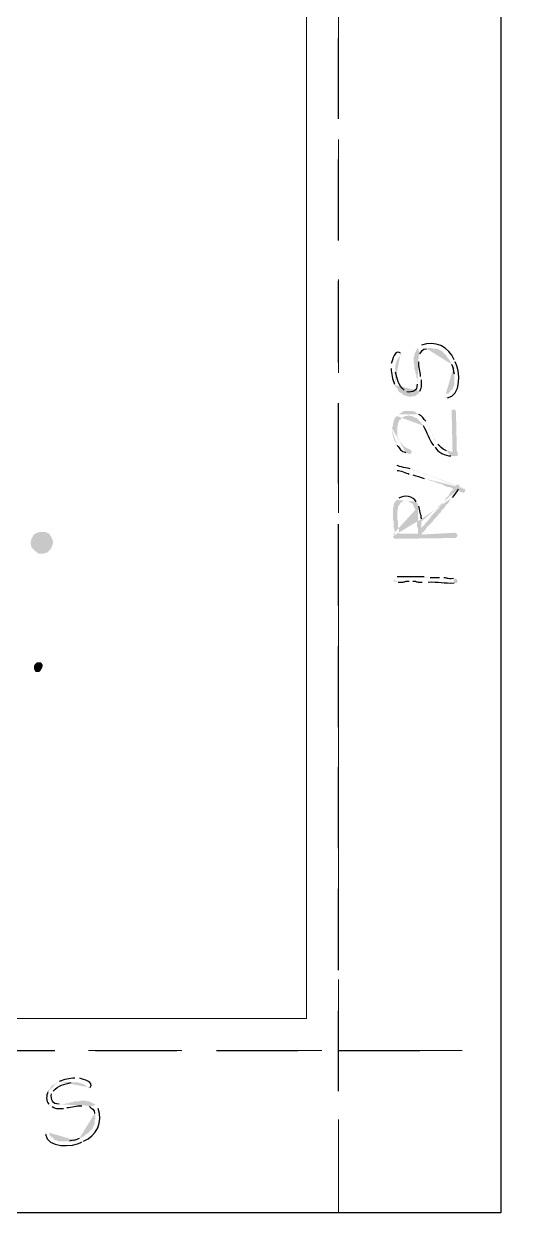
# Model space of a CAD drawing. Header units: inches. Extents: x -167 to 6071, y -6287 to -2731.
# Drawn here: x 157.5 to 188.2, y -6049.8 to -5975.2 of the extents above; entities that cross this region are included whole.
import ezdxf

# ---------------------------------------------------------------- set-up
doc = ezdxf.new("R2010")
doc.units = ezdxf.units.IN
doc.header["$LTSCALE"] = 96
doc.header["$MEASUREMENT"] = 0
doc.linetypes.add('Dash', pattern=[0.225, 0.15, -0.075])
doc.layers.add('Furniture', color=7, linetype='Continuous', lineweight=5, true_color=0x994d00)
doc.layers.add('PDF_Geometry', color=7, linetype='Continuous', true_color=0x4a4a4a)
doc.layers.add('PDF_Solid Fills', color=7, linetype='Continuous')

msp = doc.modelspace()

# ---------------------------------------------------------------- hatches: boundary and pattern name
at = {"layer": 'PDF_Solid Fills', "transparency": 33554559}
h = msp.add_hatch(color=256, dxfattribs=at)
h.paths.add_polyline_path([(181.823, -5995.189), (181.823, -5995.935), (181.877, -5995.829), (181.877, -5995.669), (181.93, -5995.562)], flags=0)
h.paths.add_polyline_path([(182.357, -5995.242), (182.463, -5995.189), (182.677, -5995.189), (182.783, -5995.242), (182.997, -5995.242), (183.317, -5995.402), (183.583, -5995.669), (183.637, -5995.775), (183.743, -5995.882), (183.85, -5996.095), (183.903, -5996.202)], flags=0)
h.paths.add_polyline_path([(184.063, -5996.789), (184.063, -5997.162), (184.063, -5995.935)], flags=0)
h.paths.add_polyline_path([(182.037, -5995.029), (181.93, -5995.135)], flags=0)
h = msp.add_hatch(color=256, dxfattribs=at)
h.paths.add_polyline_path([(180.17, -5996.415), (180.17, -5996.469)], flags=0)
h.paths.add_polyline_path([(180.383, -5997.429), (180.383, -5997.482), (180.437, -5996.415), (180.437, -5996.255), (180.49, -5996.149), (180.49, -5996.042), (180.597, -5995.829), (180.703, -5995.722), (180.703, -5995.669), (180.757, -5995.669), (180.81, -5995.562), (180.757, -5995.509)], flags=0)
h.paths.add_polyline_path([(180.17, -5996.149), (180.17, -5996.309)], flags=0)
h = msp.add_hatch(color=256, dxfattribs=at)
h.paths.add_polyline_path([(180.383, -5997.482), (180.437, -5997.589), (180.543, -5997.695), (180.65, -5997.909), (180.863, -5998.015), (180.917, -5998.122), (181.023, -5998.122), (181.13, -5998.175), (181.237, -5998.175), (181.343, -5998.229), (181.45, -5998.175), (181.61, -5998.175), (181.717, -5998.122), (181.77, -5998.069), (181.877, -5998.015), (181.877, -5997.962), (181.93, -5997.855)], flags=0)
h.paths.add_polyline_path([(182.037, -5997.162), (182.037, -5997.055), (181.983, -5996.949)], flags=0)
h.paths.add_polyline_path([(181.877, -5996.042), (181.823, -5995.935), (181.823, -5995.189), (181.77, -5995.242), (181.77, -5997.429)], flags=0)
h.paths.add_polyline_path([(181.13, -5997.909), (181.023, -5997.855), (180.97, -5997.802)], flags=0)
h.paths.add_polyline_path([(180.437, -5996.682), (180.437, -5996.415)], flags=0)
for points in [[(181.557, -5995.935), (181.557, -5996.095), (181.61, -5996.255), (181.61, -5996.522), (181.663, -5996.629), (181.663, -5996.735), (181.717, -5996.842), (181.717, -5997.002), (181.77, -5997.109), (181.77, -5997.429), (181.77, -5995.242), (181.61, -5995.562), (181.61, -5995.669), (181.557, -5995.775)], [(183.903, -5999.135), (183.957, -6001.589), (183.957, -6001.855), (184.277, -6001.855), (184.277, -6001.642), (184.223, -6001.589), (184.17, -5999.189), (184.17, -5999.135), (184.117, -5999.029), (184.063, -5998.975), (183.957, -5999.029), (183.903, -5999.029)], [(180.277, -6005.375), (180.277, -6005.802), (180.33, -6005.909), (180.33, -6006.282), (180.383, -6006.442), (180.383, -6006.709), (180.437, -6004.682), (180.383, -6004.735), (180.33, -6004.842), (180.33, -6004.949), (180.277, -6005.109), (180.277, -6005.215)], [(159.317, -6007.189), (159.263, -6007.402), (159.157, -6007.615), (158.943, -6007.829), (158.73, -6007.882), (158.41, -6007.882), (158.197, -6007.722), (157.983, -6007.509), (157.93, -6007.295), (157.93, -6007.189), (157.983, -6006.975), (158.09, -6006.762), (158.143, -6006.709), (158.303, -6006.602), (158.517, -6006.549), (158.837, -6006.549), (159.05, -6006.655), (159.103, -6006.709), (159.21, -6006.869), (159.317, -6007.135)], [(158.357, -6015.189), (158.25, -6015.189), (158.197, -6015.135), (158.143, -6015.029), (158.143, -6014.815), (158.197, -6014.709), (158.303, -6014.602), (158.57, -6014.602), (158.623, -6014.655), (158.677, -6014.762), (158.677, -6014.815), (158.623, -6014.975), (158.57, -6015.029), (158.57, -6015.082), (158.463, -6015.189)], [(161.183, -6041.642), (161.023, -6041.642), (160.863, -6041.695), (160.597, -6041.695), (160.49, -6041.749), (160.383, -6041.749), (160.277, -6041.802), (160.117, -6041.802), (160.01, -6041.855), (159.69, -6041.855), (161.877, -6041.855), (161.663, -6041.749), (161.557, -6041.695), (161.45, -6041.695), (161.343, -6041.642)]]:
    msp.add_hatch(color=256, dxfattribs=at).paths.add_polyline_path(points)
h = msp.add_hatch(color=256, dxfattribs=at)
h.paths.add_polyline_path([(183.477, -5998.175), (183.53, -5998.282), (183.637, -5998.282)], flags=0)
h.paths.add_polyline_path([(184.117, -5996.042), (184.063, -5995.935), (184.063, -5997.482), (184.01, -5997.589), (184.01, -5997.642), (183.957, -5997.749), (183.85, -5997.802), (183.797, -5997.909), (183.69, -5998.015), (183.583, -5998.015), (183.53, -5998.069)], flags=0)
h = msp.add_hatch(color=256, dxfattribs=at)
h.paths.add_polyline_path([(180.223, -6000.255, 0.133918), (180.543, -6001.215)], flags=0)
h.paths.add_polyline_path([(181.077, -6001.642), (181.183, -6001.695), (181.29, -6001.749), (181.397, -6001.695), (181.45, -6001.589), (181.397, -6001.535), (181.29, -6001.429), (181.237, -6001.429), (181.13, -6001.375), (181.077, -6001.322), (181.023, -6001.322), (180.863, -6001.162), (180.81, -6001.055), (180.703, -6001.002), (180.65, -6000.895), (180.65, -6000.842), (180.543, -6000.629), (180.543, -5999.402), (180.437, -5999.455), (180.33, -5999.669), (180.33, -5999.775), (180.277, -5999.882), (180.277, -5999.989), (180.223, -6000.149)], flags=0)
h = msp.add_hatch(color=256, dxfattribs=at)
h.paths.add_polyline_path([(180.543, -5999.402), (180.543, -6000.255), (180.543, -6000.042), (180.597, -5999.935), (180.597, -5999.829), (180.703, -5999.615), (180.757, -5999.615), (180.81, -5999.509), (181.023, -5999.402), (181.13, -5999.402), (181.237, -5999.349), (181.343, -5999.402), (181.45, -5999.402), (181.663, -5999.509), (181.717, -5999.509), (181.983, -5999.775), (182.037, -5999.882), (182.09, -5999.882), (182.143, -5999.989)], flags=0)
h.paths.add_polyline_path([(182.783, -6001.215), (182.783, -6001.269), (182.89, -6001.322)], flags=0)
h.paths.add_polyline_path([(183.85, -6001.855), (183.957, -6001.855), (183.957, -6001.589), (183.85, -6001.589), (183.69, -6001.535), (183.583, -6001.535)], flags=0)
h.paths.add_polyline_path([(183.05, -6001.162), (182.997, -6001.055), (182.943, -6000.949), (182.837, -6000.842), (182.837, -6000.735), (182.73, -6000.522), (182.677, -6000.469), (182.623, -6000.309), (182.57, -6000.202), (182.463, -6000.042), (182.303, -5999.722)], flags=0)
h.paths.add_polyline_path([(181.877, -5999.295), (181.77, -5999.242), (181.717, -5999.189), (181.61, -5999.135), (181.503, -5999.082), (181.023, -5999.082), (180.863, -5999.135), (180.81, -5999.189), (180.597, -5999.295)], flags=0)
h = msp.add_hatch(color=256, dxfattribs=at)
h.paths.add_polyline_path([(180.277, -6002.602), (180.33, -6002.655), (180.543, -6002.762)], flags=0)
h.paths.add_polyline_path([(181.29, -6002.975), (181.397, -6002.975), (181.503, -6003.029)], flags=0)
h.paths.add_polyline_path([(182.197, -6003.242), (182.303, -6003.242), (182.623, -6003.402), (182.73, -6003.402), (182.837, -6003.455), (182.997, -6003.509), (183.103, -6003.562), (183.21, -6003.562), (183.637, -6003.775), (183.743, -6003.775), (183.903, -6003.829), (184.063, -6003.935), (184.383, -6004.042), (184.49, -6004.095), (184.597, -6004.095), (184.597, -6004.149), (184.703, -6004.095), (184.757, -6003.989), (184.703, -6003.935), (184.703, -6003.882), (184.597, -6003.882), (184.543, -6003.829)], flags=0)
h.paths.add_polyline_path([(184.543, -6003.829, 0.021366), (182.57, -6003.082)], flags=0)
h.paths.add_polyline_path([(182.57, -6003.082), (182.463, -6003.029), (182.303, -6002.975), (182.197, -6002.975), (182.09, -6002.922), (181.983, -6002.869), (181.877, -6002.869), (181.77, -6002.815), (181.663, -6002.762), (181.557, -6002.762), (181.343, -6002.655)], flags=0)
h.paths.add_polyline_path([(180.543, -6002.442), (180.437, -6002.442), (180.33, -6002.495)], flags=0)
h = msp.add_hatch(color=256, dxfattribs=at)
h.paths.add_polyline_path([(182.037, -6005.749), (182.037, -6006.709), (182.09, -6006.602), (182.303, -6006.389), (182.357, -6006.282), (182.463, -6006.175), (182.57, -6006.069), (182.73, -6005.909), (182.783, -6005.802), (182.89, -6005.695), (182.943, -6005.642), (183.05, -6005.535), (183.103, -6005.429), (183.21, -6005.375), (183.317, -6005.162), (183.423, -6005.109), (183.477, -6005.002), (183.53, -6004.949), (183.583, -6004.842), (183.69, -6004.789), (183.797, -6004.575), (183.957, -6004.415)], flags=0)
h.paths.add_polyline_path([(184.33, -6003.882), (184.383, -6003.829), (184.383, -6003.669), (184.277, -6003.615), (184.17, -6003.669), (184.117, -6003.775), (184.01, -6003.882), (183.957, -6003.989), (183.85, -6004.095), (183.797, -6004.149), (183.69, -6004.362), (183.583, -6004.415), (183.477, -6004.629), (183.37, -6004.735), (183.317, -6004.842), (183.21, -6004.895), (183.103, -6005.109), (182.997, -6005.162), (182.943, -6005.269), (182.623, -6005.589), (182.57, -6005.695), (182.463, -6005.802), (182.41, -6005.909), (182.303, -6005.962), (182.25, -6006.069), (182.037, -6006.282), (182.037, -6005.909)], flags=0)
h = msp.add_hatch(color=256, dxfattribs=at)
h.paths.add_polyline_path([(180.277, -6006.815), (180.33, -6006.922), (180.437, -6006.975), (184.063, -6006.922), (184.117, -6006.922), (184.223, -6006.869), (184.277, -6006.762), (184.223, -6006.655), (184.117, -6006.602), (184.063, -6006.602), (182.037, -6006.709), (182.037, -6005.749)], flags=0)
h.paths.add_polyline_path([(181.877, -6004.949), (181.823, -6004.895), (181.823, -6006.655), (180.65, -6006.655), (180.65, -6006.389), (180.597, -6006.229), (180.597, -6005.855), (180.543, -6005.749), (180.543, -6005.375), (180.49, -6004.575), (180.437, -6004.682), (180.383, -6006.709), (180.277, -6006.709)], flags=0)
h = msp.add_hatch(color=256, dxfattribs=at)
h.paths.add_polyline_path([(180.49, -6004.575), (180.543, -6005.375), (180.543, -6005.269), (180.597, -6005.109), (180.597, -6005.002), (180.65, -6004.895), (180.703, -6004.842), (180.757, -6004.735), (180.97, -6004.629), (181.183, -6004.629), (181.29, -6004.682), (181.343, -6004.735), (181.45, -6004.789), (181.503, -6004.842), (181.557, -6004.949), (181.61, -6005.109), (181.663, -6005.109), (181.663, -6005.269), (181.717, -6005.375), (181.717, -6005.589), (181.77, -6005.695), (181.77, -6006.229), (181.823, -6006.335), (181.823, -6006.655), (181.823, -6004.789), (181.77, -6004.789), (181.717, -6004.682)], flags=0)
h.paths.add_polyline_path([(180.65, -6004.469), (180.543, -6004.522)], flags=0)
h = msp.add_hatch(color=256, dxfattribs=at)
h.paths.add_polyline_path([(180.277, -6009.482), (180.33, -6009.589), (180.49, -6009.642), (180.597, -6009.642)], flags=0)
h.paths.add_polyline_path([(181.29, -6009.589), (181.503, -6009.589)], flags=0)
h.paths.add_polyline_path([(182.09, -6009.642), (182.463, -6009.642)], flags=0)
h.paths.add_polyline_path([(184.063, -6009.695), (184.223, -6009.695), (184.277, -6009.589), (184.223, -6009.482), (184.17, -6009.429), (184.01, -6009.429)], flags=0)
h.paths.add_polyline_path([(183.423, -6009.375), (183.157, -6009.375)], flags=0)
h.paths.add_polyline_path([(182.57, -6009.375), (182.303, -6009.375), (182.197, -6009.322)], flags=0)
h.paths.add_polyline_path([(180.543, -6009.322), (180.437, -6009.322), (180.33, -6009.375)], flags=0)
h = msp.add_hatch(color=256, dxfattribs=at)
h.paths.add_polyline_path([(159.637, -6040.469), (159.53, -6040.522), (159.423, -6040.629), (159.21, -6040.735), (159.103, -6040.949), (158.997, -6041.002), (158.997, -6041.109)], flags=0)
h.paths.add_polyline_path([(159.05, -6041.855), (159.103, -6041.962), (159.157, -6041.962), (159.263, -6042.015)], flags=0)
h.paths.add_polyline_path([(159.957, -6042.122), (160.063, -6042.122), (160.17, -6042.069)], flags=0)
h.paths.add_polyline_path([(161.077, -6041.962), (161.183, -6041.909), (161.93, -6041.909), (161.877, -6041.855), (159.69, -6041.855)], flags=0)
h.paths.add_polyline_path([(159.21, -6041.215), (159.263, -6041.109), (159.317, -6041.055)], flags=0)
h.paths.add_polyline_path([(160.437, -6040.522), (160.703, -6040.522)], flags=0)
h = msp.add_hatch(color=256, dxfattribs=at)
h.paths.add_polyline_path([(160.703, -6040.255), (160.65, -6040.255)], flags=0)
h.paths.add_polyline_path([(159.69, -6040.469), (159.637, -6040.469), (160.703, -6040.522), (160.863, -6040.522), (160.97, -6040.575), (161.077, -6040.575), (161.29, -6040.682), (161.397, -6040.789), (161.45, -6040.789), (161.45, -6040.842), (161.557, -6040.895), (161.61, -6040.842)], flags=0)
h.paths.add_polyline_path([(160.97, -6040.255), (160.81, -6040.255)], flags=0)
h = msp.add_hatch(color=256, dxfattribs=at)
h.paths.add_polyline_path([(161.93, -6041.909), (161.183, -6041.909), (161.29, -6041.962), (161.45, -6041.962), (161.557, -6042.015)], flags=0)
h.paths.add_polyline_path([(161.877, -6042.442), (161.93, -6042.549), (161.93, -6042.762), (161.877, -6042.869), (161.877, -6043.082), (161.717, -6043.402), (161.45, -6043.669), (161.343, -6043.722), (161.29, -6043.775), (161.237, -6043.829), (160.917, -6043.989)], flags=0)
h.paths.add_polyline_path([(160.33, -6044.149), (159.957, -6044.149), (161.183, -6044.149)], flags=0)
h.paths.add_polyline_path([(162.09, -6042.122), (161.983, -6042.015)], flags=0)
h = msp.add_hatch(color=256, dxfattribs=at)
h.paths.add_polyline_path([(158.943, -6043.562), (158.837, -6043.615), (158.837, -6043.722)], flags=0)
h.paths.add_polyline_path([(161.077, -6044.202), (161.183, -6044.149), (159.637, -6044.149), (159.53, -6044.095), (159.477, -6044.095), (159.37, -6044.042), (159.317, -6043.935), (159.21, -6043.882), (159.103, -6043.775), (159.103, -6043.669), (159.05, -6043.615)], flags=0)

# ---------------------------------------------------------------- linework, layer by layer
at = {"layer": 'Furniture', "linetype": 'Dash', "ltscale": 0.4, "transparency": 33554687}
for points in [[(176.917, -6048.575), (176.917, -5961.109)], [(126.943, -6038.549), (186.943, -6038.549)]]:
    msp.add_lwpolyline(points, dxfattribs=at)
at = {"layer": 'Furniture'}
msp.add_lwpolyline([(126.943, -6036.575), (174.943, -6036.575), (174.943, -5973.109), (126.943, -5973.109)], dxfattribs=at)
at = {"layer": 'PDF_Geometry', "color": 7}
msp.add_lwpolyline([(108.97, -5876.095), (123.423, -5876.095), (123.423, -5990.815), (126.943, -5990.815), (126.943, -5961.109), (186.943, -5961.109), (186.943, -6048.575), (126.943, -6048.575), (126.943, -6018.815), (123.423, -6018.815), (123.423, -6048.575), (104.917, -6048.575), (104.917, -6052.042), (196.917, -6052.042), (196.917, -5997.589), (210.197, -5997.589), (210.197, -5994.069)], dxfattribs=at)
at = {"layer": 'PDF_Geometry'}
for points in [[(176.917, -5981.055), (176.917, -5976.095)], [(176.917, -5988.575), (176.917, -5983.562)], [(176.917, -5996.095), (176.917, -5991.082)], [(176.917, -6003.562), (176.917, -5998.602)], [(176.917, -6011.082), (176.917, -6006.069)], [(176.917, -6018.602), (176.917, -6013.589)], [(176.917, -6026.069), (176.917, -6021.055)], [(176.917, -6033.589), (176.917, -6028.575)], [(176.917, -6041.055), (176.917, -6036.095)], [(154.41, -6038.549), (159.423, -6038.549)], [(161.93, -6038.549), (166.943, -6038.549)], [(169.397, -6038.549), (174.41, -6038.549)], [(176.917, -6038.549), (181.93, -6038.549)]]:
    msp.add_lwpolyline(points, dxfattribs=at)
at = {"layer": 'PDF_Geometry', "color": 7}
for points in [[(184.063, -5995.935), (183.739, -5995.129), (182.854, -5994.688), (182.037, -5995.029)], [(180.757, -5995.509), (180.404, -5995.257), (180.246, -5995.937), (180.17, -5996.149)], [(181.93, -5995.562), (182.033, -5995.48), (182.073, -5995.206), (182.357, -5995.242)], [(180.17, -5996.469), (180.18, -5996.799), (180.246, -5997.129), (180.383, -5997.429)], [(181.983, -5996.949), (181.988, -5996.639), (181.831, -5996.359), (181.877, -5996.042)], [(183.637, -5998.282), (184.501, -5998.167), (184.442, -5996.612), (184.117, -5996.042)], [(183.903, -5996.202), (183.997, -5996.387), (183.986, -5996.594), (184.063, -5996.789)], [(180.97, -5997.802), (180.586, -5997.475), (180.55, -5997.118), (180.437, -5996.682)], [(181.93, -5997.855), (182.108, -5997.57), (182.017, -5997.505), (182.037, -5997.162)], [(181.77, -5997.429), (181.788, -5997.871), (181.497, -5997.937), (181.13, -5997.909)], [(182.303, -5999.722), (182.181, -5999.57), (182.077, -5999.368), (181.877, -5999.295)], [(182.143, -5999.989), (182.366, -6000.384), (182.517, -6000.839), (182.783, -6001.215)], [(180.543, -6001.215), (180.742, -6001.406), (180.733, -6001.587), (181.077, -6001.642)], [(182.89, -6001.322), (183.038, -6001.64), (183.52, -6001.852), (183.85, -6001.855)], [(183.583, -6001.535), (183.25, -6001.406), (183.226, -6001.259), (183.05, -6001.162)], [(181.343, -6002.655), (181.203, -6002.598), (180.653, -6002.546), (180.543, -6002.442)], [(180.543, -6002.762), (180.711, -6002.743), (181.118, -6002.918), (181.29, -6002.975)], [(181.503, -6003.029), (181.812, -6003.088), (181.912, -6003.169), (182.197, -6003.242)], [(183.957, -6004.415), (184.067, -6004.3), (184.278, -6004.032), (184.33, -6003.882)], [(181.717, -6004.682), (181.538, -6004.344), (180.962, -6004.252), (180.65, -6004.469)], [(182.037, -6005.749), (182.03, -6005.47), (181.898, -6005.22), (181.877, -6004.949)], [(182.197, -6009.322), (181.646, -6009.322), (181.094, -6009.322), (180.543, -6009.322)], [(180.597, -6009.642), (181.159, -6009.681), (180.893, -6009.564), (181.29, -6009.589)], [(181.503, -6009.589), (181.841, -6009.567), (181.574, -6009.674), (182.09, -6009.642)], [(182.463, -6009.642), (183.085, -6009.608), (183.437, -6009.73), (184.063, -6009.695)], [(183.157, -6009.375), (182.961, -6009.375), (182.766, -6009.375), (182.57, -6009.375)], [(184.01, -6009.429), (183.55, -6009.458), (183.704, -6009.393), (183.423, -6009.375)], [(159.317, -6041.055), (159.645, -6040.671), (160.001, -6040.636), (160.437, -6040.522)], [(160.65, -6040.255), (160.32, -6040.266), (159.99, -6040.331), (159.69, -6040.469)], [(161.61, -6040.842), (161.859, -6040.485), (161.184, -6040.335), (160.97, -6040.255)], [(158.997, -6041.109), (158.888, -6041.311), (158.871, -6041.686), (159.05, -6041.855)], [(159.69, -6041.855), (159.248, -6041.873), (159.182, -6041.583), (159.21, -6041.215)], [(159.263, -6042.015), (159.549, -6042.193), (159.614, -6042.103), (159.957, -6042.122)], [(160.17, -6042.069), (160.479, -6042.073), (160.76, -6041.917), (161.077, -6041.962)], [(161.557, -6042.015), (161.638, -6042.119), (161.913, -6042.159), (161.877, -6042.442)], [(161.183, -6044.149), (161.99, -6043.824), (162.43, -6042.939), (162.09, -6042.122)], [(158.837, -6043.722), (158.952, -6044.586), (160.507, -6044.527), (161.077, -6044.202)], [(160.917, -6043.989), (160.732, -6044.082), (160.525, -6044.071), (160.33, -6044.149)]]:
    msp.add_open_spline(points, degree=3, dxfattribs=at)

doc.saveas('drawing.dxf')
